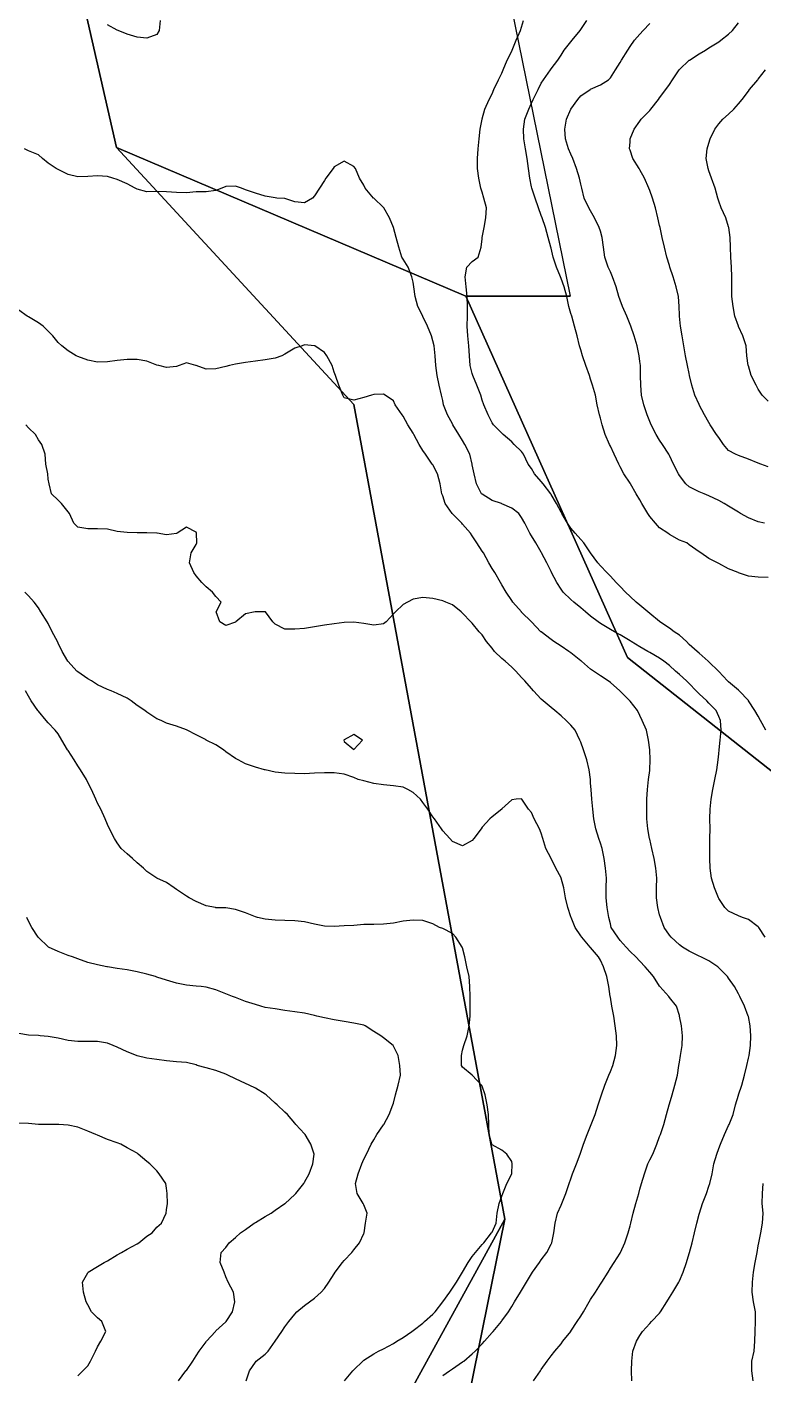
# Model space of a CAD drawing. Extents: x -280806 to 176394, y -263086 to 194114.
# Drawn here: x 23831 to 98675, y -71002 to 66133 of the extents above; entities that cross this region are included whole.
import ezdxf

# ---------------------------------------------------------------- set-up
doc = ezdxf.new("R2010")
doc.units = 0

msp = doc.modelspace()

# ---------------------------------------------------------------- linework, layer by layer
at = {"layer": 'CONTOURS'}
for points in [[(37383.1409, 66780.0036, 463296), (37285.1477, 65777.364, 463296), (37028.0489, 65368.231, 463296), (36025.4398, 65001.5261, 463296), (35022.8002, 65110.4006, 463296), (34020.1606, 65393.2246, 463296), (33110.5154, 65777.364, 463296), (33017.521, 65814.3972, 463296), (32014.9118, 66339.0494, 463296)], [(98946.0658, -5409.499, 463296), (98419.9505, -4406.8594, 463296), (98188.5768, -3986.845, 463296), (97851.8338, -3404.2198, 463296), (97188.0708, -2401.5802, 463296), (97185.9372, -2398.8065, 463296), (96254.1026, -1398.971, 463296), (96183.3281, -1326.8858, 463296), (95180.6885, -493.4407, 463296), (95054.7146, -396.3314, 463296), (94178.0489, 570.037, 463296), (94142.1434, 606.3082, 463296), (93175.4398, 1540.1239, 463296), (93102.2878, 1608.9478, 463296), (92172.8002, 2430.6581, 463296), (91984.3728, 2611.5569, 463296), (91170.1606, 3306.6228, 463296), (90881.1797, 3614.1965, 463296), (90167.521, 4264.3654, 463296), (89651.7384, 4616.8361, 463296), (89164.9118, 4978.3289, 463296), (88196.6232, 5619.4757, 463296), (88162.2722, 5646.2676, 463296), (87159.6326, 6453.3475, 463296), (86965.1398, 6622.0848, 463296), (86156.993, 7313.615, 463296), (85784.0093, 7624.7244, 463296), (85154.3839, 8212.5617, 463296), (84686.8512, 8627.364, 463296), (84151.7443, 9208.2823, 463296), (83743.6781, 9630.0036, 463296), (83149.1047, 10257.7087, 463296), (82786.4232, 10632.6127, 463296), (82146.4651, 11320.7902, 463296), (81874.9493, 11635.2523, 463296), (81143.856, 12622.1642, 463296), (81132.0602, 12637.8919, 463296), (80443.0903, 13640.501, 463296), (80141.2164, 13984.7422, 463296), (79580.171, 14643.1406, 463296), (79138.5768, 15155.0218, 463296), (78806.4667, 15645.7802, 463296), (78205.4011, 16648.4198, 463296), (78135.9372, 16764.9144, 463296), (77663.5277, 17651.029, 463296), (77133.3281, 18563.082, 463296), (77084.2553, 18653.6686, 463296), (76303.4796, 19656.3082, 463296), (76130.6885, 19886.4017, 463296), (75440.6822, 20658.9478, 463296), (75128.0489, 21216.366, 463296), (74805.1133, 21661.5569, 463296), (74326.1506, 22664.1965, 463296), (74125.4398, 22955.25, 463296), (73378.7102, 23666.8361, 463296), (73122.8002, 23929.025, 463296), (72257.5034, 24669.4757, 463296), (72120.1606, 24801.1493, 463296), (71283.0274, 25672.0848, 463296), (71117.521, 25849.0822, 463296), (70715.9774, 26674.7244, 463296), (70298.7367, 27677.364, 463296), (70114.9118, 28184.5207, 463296), (69964.8893, 28680.0036, 463296), (69586.4191, 29682.6127, 463296), (69174.0857, 30685.2523, 463296), (69112.2722, 30875.9047, 463296), (68912.1406, 31687.8919, 463296), (68816.982, 32690.501, 463296), (68749.987, 33693.1406, 463296), (68642.1487, 34695.7802, 463296), (68594.417, 35698.4198, 463296), (68613.1013, 36701.029, 463296), (68634.5592, 37703.6686, 463296), (68594.6304, 38706.3082, 463296), (68475.2098, 39708.9478, 463296), (68374.1381, 40711.5569, 463296), (68555.1283, 41714.1965, 463296), (69112.2722, 42279.9967, 463296), (69717.2088, 42716.8361, 463296), (70002.0749, 43719.4757, 463296), (70114.9118, 44567.6122, 463296), (70129.3898, 44722.0848, 463296), (70315.775, 45724.7244, 463296), (70504.3548, 46727.364, 463296), (70562.9678, 47730.0036, 463296), (70285.6303, 48732.6127, 463296), (70114.9118, 49330.5084, 463296), (69990.401, 49735.2523, 463296), (69760.9781, 50737.8919, 463296), (69644.9712, 51740.501, 463296), (69634.1508, 52743.1406, 463296), (69696.4824, 53745.7802, 463296), (69799.5048, 54748.4198, 463296), (69926.2102, 55751.029, 463296), (70102.6894, 56753.6686, 463296), (70114.9118, 56791.3723, 463296), (70399.2902, 57756.3082, 463296), (70833.5693, 58758.9478, 463296), (71117.521, 59318.3167, 463296), (71314.2998, 59761.5569, 463296), (71780.8877, 60764.1965, 463296), (72120.1606, 61444.7844, 463296), (72260.6429, 61766.8361, 463296), (72671.3304, 62769.4757, 463296), (73122.8002, 63682.9003, 463296), (73160.9002, 63772.0848, 463296), (73585.2427, 64774.7244, 463296), (74023.4537, 65777.364, 463296), (74125.4398, 66100.513, 463296), (74317.9819, 66780.0036, 463296)], [(99191.2164, 10125.1817, 460248), (98188.5768, 10156.7894, 460248), (97185.9372, 10272.0648, 460248), (96183.3281, 10609.4479, 460248), (96134.7734, 10632.6127, 460248), (95180.6885, 11020.5622, 460248), (94178.0489, 11562.9233, 460248), (94058.933, 11635.2523, 460248), (93175.4398, 12061.4846, 460248), (92351.7178, 12637.8919, 460248), (92172.8002, 12750.1498, 460248), (91170.1606, 13453.3234, 460248), (90923.8212, 13640.501, 460248), (90167.521, 13927.0435, 460248), (89164.9118, 14496.8062, 460248), (88980.7517, 14643.1406, 460248), (88162.2722, 15197.1146, 460248), (87742.5017, 15645.7802, 460248), (87159.6326, 16338.6516, 460248), (86946.5774, 16648.4198, 460248), (86360.447, 17651.029, 460248), (86156.993, 18036.9972, 460248), (85780.5955, 18653.6686, 460248), (85191.9048, 19656.3082, 460248), (85154.3839, 19724.2786, 460248), (84528.5686, 20658.9478, 460248), (84151.7443, 21376.5994, 460248), (84000.2892, 21661.5569, 460248), (83530.1352, 22664.1965, 460248), (83149.1047, 23505.5359, 460248), (83075.7394, 23666.8361, 460248), (82635.1205, 24669.4757, 460248), (82313.9527, 25672.0848, 460248), (82146.4651, 26342.7058, 460248), (82055.97, 26674.7244, 460248), (81820.2072, 27677.364, 460248), (81624.8609, 28680.0036, 460248), (81332.5272, 29682.6127, 460248), (81143.856, 30312.4514, 460248), (81020.8082, 30685.2523, 460248), (80673.5801, 31687.8919, 460248), (80315.6534, 32690.501, 460248), (80141.2164, 33295.5595, 460248), (80010.9144, 33693.1406, 460248), (79778.5349, 34695.7802, 460248), (79508.8174, 35698.4198, 460248), (79219.6231, 36701.029, 460248), (79138.5768, 36974.8918, 460248), (78933.3854, 37703.6686, 460248), (78727.615, 38706.3082, 460248), (78452.0758, 39708.9478, 460248), (78135.9372, 40547.6659, 460248), (78073.057, 40711.5569, 460248), (77668.4654, 41714.1965, 460248), (77349.6142, 42716.8361, 460248), (77133.3281, 43616.6362, 460248), (77109.3708, 43719.4757, 460248), (76838.5255, 44722.0848, 460248), (76542.7476, 45724.7244, 460248), (76207.8943, 46727.364, 460248), (76130.6885, 46956.1164, 460248), (75847.8036, 47730.0036, 460248), (75495.2719, 48732.6127, 460248), (75161.3026, 49735.2523, 460248), (75128.0489, 49858.6963, 460248), (74962.1767, 50737.8919, 460248), (74819.9266, 51740.501, 460248), (74678.6822, 52743.1406, 460248), (74525.886, 53745.7802, 460248), (74367.0852, 54748.4198, 460248), (74305.5156, 55751.029, 460248), (74453.3436, 56753.6686, 460248), (74849.7055, 57756.3082, 460248), (75128.0489, 58391.7857, 460248), (75296.3899, 58758.9478, 460248), (75795.3475, 59761.5569, 460248), (76130.6885, 60402.8561, 460248), (76354.0764, 60764.1965, 460248), (77050.0567, 61766.8361, 460248), (77133.3281, 61888.7256, 460248), (77804.0405, 62769.4757, 460248), (78135.9372, 63276.4495, 460248), (78464.4811, 63772.0848, 460248), (79138.5768, 64610.2848, 460248), (79268.2387, 64774.7244, 460248), (80079.8906, 65777.364, 460248), (80141.2164, 65859.5686, 460248), (80763.8009, 66780.0036, 460248)], [(98812.411, 15645.7802, 457200), (98188.5768, 15789.7373, 457200), (97185.9372, 16200.4858, 457200), (96373.4623, 16648.4198, 457200), (96183.3281, 16765.8593, 457200), (95180.6885, 17383.0183, 457200), (94720.7453, 17651.029, 457200), (94178.0489, 17953.8478, 457200), (93175.4398, 18439.6075, 457200), (92688.095, 18653.6686, 457200), (92172.8002, 18859.1647, 457200), (91170.1606, 19366.5958, 457200), (90827.1386, 19656.3082, 457200), (90167.521, 20519.7151, 457200), (90074.496, 20658.9478, 457200), (89585.1701, 21661.5569, 457200), (89164.9118, 22530.8465, 457200), (89096.6062, 22664.1965, 457200), (88457.7758, 23666.8361, 457200), (88162.2722, 24115.4102, 457200), (87820.5, 24669.4757, 457200), (87300.755, 25672.0848, 457200), (87159.6326, 25992.8258, 457200), (86896.5598, 26674.7244, 457200), (86570.6066, 27677.364, 457200), (86316.5863, 28680.0036, 457200), (86238.6185, 29682.6127, 457200), (86232.1262, 30685.2523, 457200), (86200.3966, 31687.8919, 457200), (86156.993, 32087.5152, 457200), (86083.2314, 32690.501, 457200), (85860.9103, 33693.1406, 457200), (85559.8594, 34695.7802, 457200), (85219.7635, 35698.4198, 457200), (85154.3839, 35863.4081, 457200), (84829.5586, 36701.029, 457200), (84382.295, 37703.6686, 457200), (84151.7443, 38345.7298, 457200), (84029.3062, 38706.3082, 457200), (83744.4096, 39708.9478, 457200), (83361.0626, 40711.5569, 457200), (83149.1047, 41221.2434, 457200), (82940.1338, 41714.1965, 457200), (82594.765, 42716.8361, 457200), (82469.5531, 43719.4757, 457200), (82310.8438, 44722.0848, 457200), (82146.4651, 45345.2789, 457200), (82013.7857, 45724.7244, 457200), (81529.428, 46727.364, 457200), (81143.856, 47416.0596, 457200), (80963.3839, 47730.0036, 457200), (80499.7222, 48732.6127, 457200), (80247.8659, 49735.2523, 457200), (80141.2164, 50138.6551, 457200), (80005.428, 50737.8919, 457200), (79713.3991, 51740.501, 457200), (79336.7273, 52743.1406, 457200), (79138.5768, 53194.1837, 457200), (78891.4145, 53745.7802, 457200), (78604.5367, 54748.4198, 457200), (78520.5643, 55751.029, 457200), (78697.013, 56753.6686, 457200), (79131.2921, 57756.3082, 457200), (79138.5768, 57767.7686, 457200), (79828.1868, 58758.9478, 457200), (80141.2164, 59113.0644, 457200), (81093.4116, 59761.5569, 457200), (81143.856, 59795.4202, 457200), (82146.4651, 60261.5203, 457200), (82946.1384, 60764.1965, 457200), (83149.1047, 60973.5941, 457200), (83657.755, 61766.8361, 457200), (84151.7443, 62519.2654, 457200), (84290.2454, 62769.4757, 457200), (84914.3539, 63772.0848, 457200), (85154.3839, 64150.9817, 457200), (85604.4821, 64774.7244, 457200), (86156.993, 65409.257, 457200), (86496.1745, 65777.364, 457200), (87159.6326, 66486.4812, 457200)], [(99191.2164, 21374.6182, 454152), (98464.116, 21661.5569, 454152), (98188.5768, 21769.3037, 454152), (97185.9372, 22155.3634, 454152), (96183.3281, 22534.4736, 454152), (95878.9548, 22664.1965, 454152), (95180.6885, 23063.2406, 454152), (94669.0207, 23666.8361, 454152), (94178.0489, 24370.0402, 454152), (93950.1194, 24669.4757, 454152), (93304.9798, 25672.0848, 454152), (93175.4398, 25895.2898, 454152), (92730.5842, 26674.7244, 454152), (92191.0882, 27677.364, 454152), (92172.8002, 27711.2273, 454152), (91729.0114, 28680.0036, 454152), (91446.1265, 29682.6127, 454152), (91210.7294, 30685.2523, 454152), (91170.1606, 30871.1194, 454152), (90995.7235, 31687.8919, 454152), (90797.3292, 32690.501, 454152), (90613.0166, 33693.1406, 454152), (90442.5115, 34695.7802, 454152), (90272.1588, 35698.4198, 454152), (90170.7518, 36701.029, 454152), (90167.521, 36807.0689, 454152), (90136.6142, 37703.6686, 454152), (90063.9499, 38706.3082, 454152), (89828.0957, 39708.9478, 454152), (89543.6868, 40711.5569, 454152), (89212.2473, 41714.1965, 454152), (89164.9118, 41877.173, 454152), (88909.5504, 42716.8361, 454152), (88664.3693, 43719.4757, 454152), (88425.9547, 44722.0848, 454152), (88208.1142, 45724.7244, 454152), (88162.2722, 45928.5746, 454152), (87991.5233, 46727.364, 454152), (87746.7384, 47730.0036, 454152), (87440.0486, 48732.6127, 454152), (87159.6326, 49498.7275, 454152), (87073.0085, 49735.2523, 454152), (86631.3533, 50737.8919, 454152), (86156.993, 51595.6296, 454152), (86063.9986, 51740.501, 454152), (85421.1449, 52743.1406, 454152), (85154.3839, 53602.5547, 454152), (85110.127, 53745.7802, 454152), (85154.3839, 54433.9882, 454152), (85175.4456, 54748.4198, 454152), (85567.5098, 55751.029, 454152), (86156.993, 56563.321, 454152), (86300.6148, 56753.6686, 454152), (87159.6326, 57640.5756, 454152), (87257.1991, 57756.3082, 454152), (88049.161, 58758.9478, 454152), (88162.2722, 58906.7453, 454152), (88802.1084, 59761.5569, 454152), (89164.9118, 60289.379, 454152), (89474.3448, 60764.1965, 454152), (90149.3854, 61766.8361, 454152), (90167.521, 61790.0314, 454152), (91170.1606, 62758.5029, 454152), (91185.6749, 62769.4757, 454152), (92172.8002, 63388.1892, 454152), (92837.6299, 63772.0848, 454152), (93175.4398, 63997.7282, 454152), (94178.0489, 64626.9878, 454152), (94392.7195, 64774.7244, 454152), (95180.6885, 65385.9094, 454152), (95569.217, 65777.364, 454152), (96183.3281, 66553.1714, 454152)], [(99191.2164, 28056.3828, 451104), (98602.0075, 28680.0036, 451104), (98188.5768, 29291.5848, 451104), (97966.8348, 29682.6127, 451104), (97476.1678, 30685.2523, 451104), (97185.9372, 31663.2946, 451104), (97179.5974, 31687.8919, 451104), (97040.9438, 32690.501, 451104), (96949.5038, 33693.1406, 451104), (96627.2388, 34695.7802, 451104), (96183.3281, 35669.0676, 451104), (96169.1549, 35698.4198, 451104), (95812.2341, 36701.029, 451104), (95629.0493, 37703.6686, 451104), (95514.0178, 38706.3082, 451104), (95496.2784, 39708.9478, 451104), (95491.9198, 40711.5569, 451104), (95465.5241, 41714.1965, 451104), (95410.2029, 42716.8361, 451104), (95356.5886, 43719.4757, 451104), (95331.0768, 44722.0848, 451104), (95201.1101, 45724.7244, 451104), (95180.6885, 45792.5424, 451104), (94882.8684, 46727.364, 451104), (94425.7294, 47730.0036, 451104), (94178.0489, 48400.3198, 451104), (94074.3864, 48732.6127, 451104), (93795.7078, 49735.2523, 451104), (93430.9231, 50737.8919, 451104), (93175.4398, 51503.3971, 451104), (93090.5225, 51740.501, 451104), (92910.3247, 52743.1406, 451104), (92997.7414, 53745.7802, 451104), (93175.4398, 54297.773, 451104), (93315.5563, 54748.4198, 451104), (93786.3199, 55751.029, 451104), (94178.0489, 56282.8745, 451104), (94581.7565, 56753.6686, 451104), (95180.6885, 57255.8875, 451104), (95692.722, 57756.3082, 451104), (96183.3281, 58320.7673, 451104), (96538.8773, 58758.9478, 451104), (97185.9372, 59607.6329, 451104), (97303.4681, 59761.5569, 451104), (98143.2835, 60764.1965, 451104), (98188.5768, 60814.0618, 451104), (98923.9068, 61766.8361, 451104)], [(98890.5617, -26464.7477, 466344), (98247.2813, -25462.1081, 466344), (98188.5768, -25398.5878, 466344), (97185.9372, -24656.796, 466344), (96600.2945, -24459.499, 466344), (96183.3281, -24286.3116, 466344), (95180.6885, -23803.8742, 466344), (94787.6184, -23456.8594, 466344), (94178.0489, -22524.8114, 466344), (94146.7154, -22454.2198, 466344), (93752.2433, -21451.5802, 466344), (93436.2571, -20448.971, 466344), (93308.1192, -19446.3314, 466344), (93264.2585, -18443.6918, 466344), (93253.6514, -17441.0522, 466344), (93265.752, -16438.4431, 466344), (93290.3798, -15435.8035, 466344), (93269.0743, -14433.1639, 466344), (93305.376, -13430.5243, 466344), (93406.1429, -12427.9152, 466344), (93562.17, -11425.2756, 466344), (93762.0578, -10422.636, 466344), (93982.6721, -9419.9964, 466344), (94112.0902, -8417.3873, 466344), (94178.0489, -7803.0019, 466344), (94222.5802, -7414.7477, 466344), (94332.6434, -6412.1081, 466344), (94415.4881, -5409.499, 466344), (94364.7998, -4406.8594, 466344), (94178.0489, -4014.0941, 466344), (93903.6984, -3404.2198, 466344), (93175.4398, -2659.9896, 466344), (92945.2548, -2401.5802, 466344), (92172.8002, -1718.6453, 466344), (91882.6915, -1398.971, 466344), (91170.1606, -663.8544, 466344), (90887.8548, -396.3314, 466344), (90167.521, 267.9192, 466344), (89767.5929, 606.3082, 466344), (89164.9118, 1162.3243, 466344), (88589.2056, 1608.9478, 466344), (88162.2722, 1923.4404, 466344), (87159.6326, 2490.1246, 466344), (86957.6722, 2611.5569, 466344), (86156.993, 3079.9126, 466344), (85281.4855, 3614.1965, 466344), (85154.3839, 3689.6954, 466344), (84151.7443, 4284.7565, 466344), (83556.8966, 4616.8361, 466344), (83149.1047, 4854.9154, 466344), (82146.4651, 5464.8811, 466344), (81927.1006, 5619.4757, 466344), (81143.856, 6196.0658, 466344), (80636.7907, 6622.0848, 466344), (80141.2164, 7042.1602, 466344), (79430.3923, 7624.7244, 466344), (79138.5768, 7882.4633, 466344), (78350.3335, 8627.364, 466344), (78135.9372, 8933.3222, 466344), (77705.712, 9630.0036, 466344), (77181.0598, 10632.6127, 466344), (77133.3281, 10728.5028, 466344), (76676.7072, 11635.2523, 466344), (76165.5271, 12637.8919, 466344), (76130.6885, 12698.5471, 466344), (75573.636, 13640.501, 466344), (75128.0489, 14370.8933, 466344), (74953.2766, 14643.1406, 466344), (74454.7457, 15645.7802, 466344), (74125.4398, 16228.8017, 466344), (73830.3934, 16648.4198, 466344), (73122.8002, 17196.5112, 466344), (72120.1606, 17634.1126, 466344), (72078.5554, 17651.029, 466344), (71117.521, 17975.9458, 466344), (70114.9118, 18591.2455, 466344), (70041.1198, 18653.6686, 466344), (69536.5538, 19656.3082, 466344), (69288.4771, 20658.9478, 466344), (69112.2722, 21580.5715, 466344), (69099.2268, 21661.5569, 466344), (68847.0353, 22664.1965, 466344), (68339.7262, 23666.8361, 466344), (68109.6326, 24067.8614, 466344), (67733.5399, 24669.4757, 466344), (67145.3064, 25672.0848, 466344), (67106.993, 25748.3762, 466344), (66585.8155, 26674.7244, 466344), (66201.2798, 27677.364, 466344), (66104.3839, 28143.0374, 466344), (65979.294, 28680.0036, 466344), (65749.7186, 29682.6127, 466344), (65552.0863, 30685.2523, 466344), (65415.8407, 31687.8919, 466344), (65351.8937, 32690.501, 466344), (65240.2454, 33693.1406, 466344), (65101.7443, 34210.6606, 466344), (64952.1485, 34695.7802, 466344), (64555.3598, 35698.4198, 466344), (64099.1047, 36681.1865, 466344), (64087.0346, 36701.029, 466344), (63581.0666, 37703.6686, 466344), (63313.6961, 38706.3082, 466344), (63176.5361, 39708.9478, 466344), (63096.4651, 40158.924, 466344), (62979.1781, 40711.5569, 466344), (62579.8901, 41714.1965, 466344), (62093.856, 42502.135, 466344), (61946.5462, 42716.8361, 466344), (61640.9537, 43719.4757, 466344), (61371.9982, 44722.0848, 466344), (61098.8059, 45724.7244, 466344), (61091.2164, 45748.3159, 466344), (60703.1755, 46727.364, 466344), (60125.7624, 47730.0036, 466344), (60088.5768, 47780.0822, 466344), (59085.9372, 48706.8266, 466344), (59052.2568, 48732.6127, 466344), (58215.276, 49735.2523, 466344), (58083.3281, 50042.1859, 466344), (57633.5957, 50737.8919, 466344), (57238.1482, 51740.501, 466344), (57080.6885, 51946.0582, 466344), (56078.0489, 52478.2999, 466344), (55075.4398, 51897.1987, 466344), (54956.3239, 51740.501, 466344), (54232.241, 50737.8919, 466344), (54072.8002, 50520.6914, 466344), (53586.4613, 49735.2523, 466344), (53070.1606, 48943.5343, 466344), (52873.4731, 48732.6127, 466344), (52067.521, 48249.3523, 466344), (51064.9118, 48331.0082, 466344), (50062.2722, 48691.4038, 466344), (49236.2033, 48732.6127, 466344), (49059.6326, 48746.6945, 466344), (48056.993, 48909.6101, 466344), (47054.3839, 49211.3926, 466344), (46051.7443, 49578.5851, 466344), (45647.4576, 49735.2523, 466344), (45049.1047, 49921.9118, 466344), (44046.4651, 49908.2263, 466344), (43653.2731, 49735.2523, 466344), (43043.856, 49498.9409, 466344), (42041.2164, 49344.834, 466344), (41038.5768, 49353.7646, 466344), (40035.9372, 49244.189, 466344), (39033.3281, 49297.2547, 466344), (38030.6885, 49375.8626, 466344), (37028.0489, 49382.4768, 466344), (36025.4398, 49370.7725, 466344), (35022.8002, 49631.1022, 466344), (34833.8546, 49735.2523, 466344), (34020.1606, 50172.6708, 466344), (33017.521, 50616.0634, 466344), (32576.2925, 50737.8919, 466344), (32014.9118, 50911.2926, 466344), (31012.2722, 50972.6489, 466344), (30009.6326, 50932.5372, 466344), (29006.993, 50879.8982, 466344), (28004.3839, 51139.2526, 466344), (27001.7443, 51622.6654, 466344), (26789.7559, 51740.501, 466344), (25999.1047, 52288.3486, 466344), (25424.9225, 52743.1406, 466344), (24996.4651, 53122.129, 466344), (23993.856, 53539.5221, 466344), (23569.5134, 53745.7802, 466344)], [(85325.4072, -71583.1639, 469392), (85301.9071, -70580.5243, 469392), (85342.0188, -69577.9152, 469392), (85432.3615, -68575.2756, 469392), (85797.5424, -67572.636, 469392), (86156.993, -66964.1028, 469392), (86416.957, -66569.9964, 469392), (87159.6326, -65760.7524, 469392), (87346.536, -65567.3873, 469392), (88162.2722, -64694.8668, 469392), (88262.0028, -64564.7477, 469392), (88897.2365, -63562.1081, 469392), (89164.9118, -63119.9042, 469392), (89492.2061, -62559.499, 469392), (90098.7886, -61556.8594, 469392), (90167.521, -61430.7941, 469392), (90557.2078, -60554.2198, 469392), (90904.6188, -59551.5802, 469392), (91170.1606, -58654.8281, 469392), (91198.4765, -58548.971, 469392), (91457.2822, -57546.3314, 469392), (91695.971, -56543.6918, 469392), (91929.7222, -55541.0522, 469392), (92172.8002, -54635.5829, 469392), (92201.299, -54538.4431, 469392), (92524.8442, -53535.8035, 469392), (92916.695, -52533.1639, 469392), (93175.4398, -51776.315, 469392), (93256.1813, -51530.5243, 469392), (93492.7366, -50527.9152, 469392), (93671.5932, -49525.2756, 469392), (93976.8199, -48522.636, 469392), (94178.0489, -47952.7819, 469392), (94341.0254, -47519.9964, 469392), (94774.0243, -46517.3873, 469392), (95180.6885, -45626.3045, 469392), (95230.1575, -45514.7477, 469392), (95634.2309, -44512.1081, 469392), (95863.0138, -43509.499, 469392), (96183.3281, -42533.8646, 469392), (96191.3748, -42506.8594, 469392), (96504.953, -41504.2198, 469392), (96781.4371, -40501.5802, 469392), (97015.7369, -39498.971, 469392), (97185.9372, -38779.5516, 469392), (97252.8408, -38496.3314, 469392), (97399.3886, -37493.6918, 469392), (97442.9446, -36491.0522, 469392), (97372.17, -35488.4431, 469392), (97185.9372, -34527.9878, 469392), (97177.1894, -34485.8035, 469392), (96793.05, -33483.1639, 469392), (96323.8409, -32480.5243, 469392), (96183.3281, -32217.2686, 469392), (95766.3007, -31477.9152, 469392), (95180.6885, -30620.4214, 469392), (95069.0707, -30475.2756, 469392), (94178.0489, -29563.1616, 469392), (94075.2703, -29472.636, 469392), (93175.4398, -28879.1599, 469392), (92365.0985, -28469.9964, 469392), (92172.8002, -28388.0357, 469392), (91170.1606, -27875.9717, 469392), (90492.7426, -27467.3873, 469392), (90167.521, -27239.1835, 469392), (89332.4604, -26464.7477, 469392), (89164.9118, -26247.4862, 469392), (88634.7427, -25462.1081, 469392), (88237.0092, -24459.499, 469392), (88162.2722, -24178.9306, 469392), (87974.5154, -23456.8594, 469392), (87852.8698, -22454.2198, 469392), (87842.659, -21451.5802, 469392), (87871.7978, -20448.971, 469392), (87787.033, -19446.3314, 469392), (87602.8423, -18443.6918, 469392), (87378.3876, -17441.0522, 469392), (87159.6326, -16503.2741, 469392), (87144.2707, -16438.4431, 469392), (86952.0638, -15435.8035, 469392), (86864.6472, -14433.1639, 469392), (86849.8034, -13430.5243, 469392), (86873.9741, -12427.9152, 469392), (86931.7337, -11425.2756, 469392), (87037.103, -10422.636, 469392), (87159.6326, -9501.0122, 469392), (87171.215, -9419.9964, 469392), (87209.9551, -8417.3873, 469392), (87161.2176, -7414.7477, 469392), (87159.6326, -7401.7937, 469392), (87035.4876, -6412.1081, 469392), (86837.5505, -5409.499, 469392), (86399.7358, -4406.8594, 469392), (86156.993, -3915.918, 469392), (85904.4358, -3404.2198, 469392), (85154.3839, -2444.3436, 469392), (85120.1244, -2401.5802, 469392), (84151.7443, -1447.2209, 469392), (84104.3174, -1398.971, 469392), (83149.1047, -558.3022, 469392), (82937.1773, -396.3314, 469392), (82146.4651, 114.8486, 469392), (81422.5651, 606.3082, 469392), (81143.856, 798.4846, 469392), (80212.5091, 1608.9478, 469392), (80141.2164, 1666.5245, 469392), (79138.5768, 2458.7606, 469392), (78929.5754, 2611.5569, 469392), (78135.9372, 3159.2825, 469392), (77414.3842, 3614.1965, 469392), (77133.3281, 3806.0681, 469392), (76130.6885, 4585.7465, 469392), (76098.2882, 4616.8361, 469392), (75136.5833, 5619.4757, 469392), (75128.0489, 5628.6502, 469392), (74125.4398, 6609.8623, 469392), (74113.2782, 6622.0848, 469392), (73229.4497, 7624.7244, 469392), (73122.8002, 7775.1432, 469392), (72567.2717, 8627.364, 469392), (72120.1606, 9391.3452, 469392), (71997.0518, 9630.0036, 469392), (71387.8176, 10632.6127, 469392), (71117.521, 11059.8814, 469392), (70810.0692, 11635.2523, 469392), (70238.6606, 12637.8919, 469392), (70114.9118, 12823.6066, 469392), (69575.4463, 13640.501, 469392), (69112.2722, 14368.6073, 469392), (68925.6737, 14643.1406, 469392), (68109.6326, 15566.6237, 469392), (68036.4197, 15645.7802, 469392), (67106.993, 16602.0598, 469392), (67065.083, 16648.4198, 469392), (66353.5579, 17651.029, 469392), (66104.3839, 18439.0284, 469392), (66031.4148, 18653.6686, 469392), (65849.1139, 19656.3082, 469392), (65562.8153, 20658.9478, 469392), (65101.7443, 21575.969, 469392), (65048.9225, 21661.5569, 469392), (64356.5388, 22664.1965, 469392), (64099.1047, 23048.214, 469392), (63706.8271, 23666.8361, 469392), (63166.6606, 24669.4757, 469392), (63096.4651, 24802.7647, 469392), (62565.7474, 25672.0848, 469392), (62093.856, 26551.7071, 469392), (61983.6403, 26674.7244, 469392), (61260.167, 27677.364, 469392), (61091.2164, 28101.0665, 469392), (60246.7985, 28680.0036, 469392), (60088.5768, 28782.5993, 469392), (59085.9372, 28748.6141, 469392), (58848.559, 28680.0036, 469392), (58083.3281, 28424.4288, 469392), (57080.6885, 28168.3968, 469392), (56078.0489, 28414.3399, 469392), (55938.3895, 28680.0036, 469392), (55551.385, 29682.6127, 469392), (55209.5213, 30685.2523, 469392), (55075.4398, 31028.2742, 469392), (54848.3333, 31687.8919, 469392), (54325.5403, 32690.501, 469392), (54072.8002, 33016.5151, 469392), (53092.9291, 33693.1406, 469392), (53070.1606, 33708.7159, 469392), (52067.521, 33809.94, 469392), (51817.2497, 33693.1406, 469392), (51064.9118, 33452.2572, 469392), (50062.2722, 32848.2655, 469392), (49737.264, 32690.501, 469392), (49059.6326, 32452.3303, 469392), (48056.993, 32254.6675, 469392), (47054.3839, 32143.2631, 469392), (46051.7443, 32013.6622, 469392), (45049.1047, 31826.3626, 469392), (44415.8522, 31687.8919, 469392), (44046.4651, 31591.5751, 469392), (43043.856, 31372.1496, 469392), (42041.2164, 31316.6455, 469392), (41038.5768, 31678.2907, 469392), (40990.7232, 31687.8919, 469392), (40035.9372, 31964.1931, 469392), (39295.9742, 31687.8919, 469392), (39033.3281, 31592.4895, 469392), (38030.6885, 31482.8225, 469392), (37236.5626, 31687.8919, 469392), (37028.0489, 31726.8149, 469392), (36025.4398, 32137.4719, 469392), (35022.8002, 32289.811, 469392), (34020.1606, 32298.193, 469392), (33017.521, 32208.978, 469392), (32014.9118, 32080.6877, 469392), (31012.2722, 32028.8717, 469392), (30009.6326, 32226.9612, 469392), (29006.993, 32600.7679, 469392), (28828.807, 32690.501, 469392), (28004.3839, 33192.4762, 469392), (27386.981, 33693.1406, 469392), (27001.7443, 34043.874, 469392), (26471.4228, 34695.7802, 469392), (25999.1047, 35188.4894, 469392), (25484.7547, 35698.4198, 469392), (24996.4651, 36036.5345, 469392), (23993.856, 36628.9742, 469392), (23861.268, 36701.029, 469392), (22991.2164, 37311.269, 469392)], [(75349.669, -71583.1639, 472440), (76036.0176, -70580.5243, 472440), (76130.6885, -70452.7522, 472440), (76730.9311, -69577.9152, 472440), (77133.3281, -69061.584, 472440), (77516.0654, -68575.2756, 472440), (78135.9372, -67811.2639, 472440), (78334.5754, -67572.636, 472440), (79118.7953, -66569.9964, 472440), (79138.5768, -66542.0767, 472440), (79776.1879, -65567.3873, 472440), (80141.2164, -65009.7557, 472440), (80421.1142, -64564.7477, 472440), (80995.8146, -63562.1081, 472440), (81143.856, -63322.5048, 472440), (81639.0646, -62559.499, 472440), (82146.4651, -61754.2174, 472440), (82286.8865, -61556.8594, 472440), (82925.0158, -60554.2198, 472440), (83149.1047, -60145.6049, 472440), (83533.3051, -59551.5802, 472440), (84151.7443, -58600.3603, 472440), (84177.8962, -58548.971, 472440), (84608.7005, -57546.3314, 472440), (84952.0577, -56543.6918, 472440), (85154.3839, -55839.6038, 472440), (85235.9484, -55541.0522, 472440), (85458.6048, -54538.4431, 472440), (85735.1803, -53535.8035, 472440), (86033.0614, -52533.1639, 472440), (86156.993, -52096.8122, 472440), (86318.5066, -51530.5243, 472440), (86619.0698, -50527.9152, 472440), (86962.1527, -49525.2756, 472440), (87159.6326, -49125.4999, 472440), (87472.327, -48522.636, 472440), (87885.4224, -47519.9964, 472440), (88162.2722, -46733.6734, 472440), (88245.3607, -46517.3873, 472440), (88572.8988, -45514.7477, 472440), (88850.1144, -44512.1081, 472440), (89136.7178, -43509.499, 472440), (89164.9118, -43414.3404, 472440), (89430.3317, -42506.8594, 472440), (89716.6608, -41504.2198, 472440), (89964.067, -40501.5802, 472440), (90108.786, -39498.971, 472440), (90167.521, -39181.5523, 472440), (90296.2685, -38496.3314, 472440), (90452.9662, -37493.6918, 472440), (90491.4624, -36491.0522, 472440), (90376.5528, -35488.4431, 472440), (90185.748, -34485.8035, 472440), (90167.521, -34428.5011, 472440), (89879.424, -33483.1639, 472440), (89164.9118, -32584.0954, 472440), (89089.5348, -32480.5243, 472440), (88196.5927, -31477.9152, 472440), (88162.2722, -31439.2361, 472440), (87532.1287, -30475.2756, 472440), (87159.6326, -30017.0088, 472440), (86702.9203, -29472.636, 472440), (86156.993, -28904.9155, 472440), (85739.9352, -28469.9964, 472440), (85154.3839, -27901.3006, 472440), (84763.0817, -27467.3873, 472440), (84151.7443, -26788.9939, 472440), (83894.8894, -26464.7477, 472440), (83236.6128, -25462.1081, 472440), (83149.1047, -25116.6173, 472440), (82991.6755, -24459.499, 472440), (82812.9103, -23456.8594, 472440), (82734.6682, -22454.2198, 472440), (82731.1934, -21451.5802, 472440), (82746.7382, -20448.971, 472440), (82655.1458, -19446.3314, 472440), (82523.9904, -18443.6918, 472440), (82309.6855, -17441.0522, 472440), (82146.4651, -16884.5179, 472440), (81993.486, -16438.4431, 472440), (81670.1846, -15435.8035, 472440), (81481.361, -14433.1639, 472440), (81363.251, -13430.5243, 472440), (81274.4323, -12427.9152, 472440), (81190.6123, -11425.2756, 472440), (81143.856, -10777.6061, 472440), (81119.2586, -10422.636, 472440), (80983.8055, -9419.9964, 472440), (80749.3534, -8417.3873, 472440), (80426.753, -7414.7477, 472440), (80141.2164, -6605.839, 472440), (80063.8582, -6412.1081, 472440), (79588.1568, -5409.499, 472440), (79138.5768, -4880.3357, 472440), (78644.0693, -4406.8594, 472440), (78135.9372, -3945.1178, 472440), (77489.4564, -3404.2198, 472440), (77133.3281, -3106.8874, 472440), (76309.2708, -2401.5802, 472440), (76130.6885, -2248.2048, 472440), (75338.5742, -1398.971, 472440), (75128.0489, -1175.7355, 472440), (74442.3098, -396.3314, 472440), (74125.4398, -47.7012, 472440), (73554.336, 606.3082, 472440), (73122.8002, 1004.1941, 472440), (72458.6714, 1608.9478, 472440), (72120.1606, 1876.9279, 472440), (71370.383, 2611.5569, 472440), (71117.521, 2933.639, 472440), (70573.9406, 3614.1965, 472440), (70114.9118, 4281.2513, 472440), (69813.8914, 4616.8361, 472440), (69112.2722, 5487.7106, 472440), (68970.205, 5619.4757, 472440), (68109.6326, 6516.3192, 472440), (67974.5758, 6622.0848, 472440), (67106.993, 7364.5776, 472440), (66406.3493, 7624.7244, 472440), (66104.3839, 7758.3792, 472440), (65101.7443, 7990.6673, 472440), (64099.1047, 8094.025, 472440), (63096.4651, 7921.8434, 472440), (62508.7193, 7624.7244, 472440), (62093.856, 7380.793, 472440), (61297.4746, 6622.0848, 472440), (61091.2164, 6429.5122, 472440), (60356.435, 5619.4757, 472440), (60088.5768, 5425.8667, 472440), (59085.9372, 5295.8695, 472440), (58083.3281, 5434.2182, 472440), (57080.6885, 5572.1707, 472440), (56078.0489, 5553.8827, 472440), (55075.4398, 5431.2007, 472440), (54072.8002, 5274.1678, 472440), (53070.1606, 5108.387, 472440), (52067.521, 4936.9066, 472440), (51064.9118, 4862.9621, 472440), (50062.2722, 4855.7993, 472440), (49059.6326, 5392.7959, 472440), (48839.4146, 5619.4757, 472440), (48074.7934, 6622.0848, 472440), (48056.993, 6634.8864, 472440), (47054.3839, 6624.6756, 472440), (47038.3819, 6622.0848, 472440), (46051.7443, 6442.9234, 472440), (45067.9109, 5619.4757, 472440), (45049.1047, 5592.3485, 472440), (44046.4651, 5259.4764, 472440), (43425.6485, 5619.4757, 472440), (43081.6512, 6622.0848, 472440), (43591.8254, 7624.7244, 472440), (43043.856, 8211.5558, 472440), (42705.589, 8627.364, 472440), (42041.2164, 9175.2115, 472440), (41610.8388, 9630.0036, 472440), (41038.5768, 10313.5176, 472440), (40804.8257, 10632.6127, 472440), (40343.6328, 11635.2523, 472440), (40522.9162, 12637.8919, 472440), (41038.5768, 13478.2255, 472440), (41105.6023, 13640.501, 472440), (41063.6009, 14643.1406, 472440), (41038.5768, 14737.5067, 472440), (40035.9372, 15242.4384, 472440), (39103.1882, 14643.1406, 472440), (39033.3281, 14616.745, 472440), (38030.6885, 14453.677, 472440), (37081.8156, 14643.1406, 472440), (37028.0489, 14651.4007, 472440), (36025.4398, 14663.5622, 472440), (35022.8002, 14678.0098, 472440), (34020.1606, 14690.7504, 472440), (33017.521, 14799.3202, 472440), (32014.9118, 15055.596, 472440), (31012.2722, 15064.2218, 472440), (30009.6326, 15073.7926, 472440), (29006.993, 15238.2626, 472440), (28610.2958, 15645.7802, 472440), (28147.3656, 16648.4198, 472440), (28004.3839, 16810.6344, 472440), (27326.8745, 17651.029, 472440), (27001.7443, 17993.8375, 472440), (26338.0728, 18653.6686, 472440), (26071.3423, 19656.3082, 472440), (25999.1047, 20134.0212, 472440), (25961.1876, 20658.9478, 472440), (25759.349, 21661.5569, 472440), (25682.7833, 22664.1965, 472440), (25345.9793, 23666.8361, 472440), (24996.4651, 24134.3383, 472440), (24702.2417, 24669.4757, 472440), (23993.856, 25360.5792, 472440), (23728.4057, 25672.0848, 472440)], [(66104.3839, -71042.4487, 475488), (66810.3312, -70580.5243, 475488), (67106.993, -70377.1313, 475488), (68109.6326, -69668.2884, 475488), (68243.2874, -69577.9152, 475488), (69112.2722, -68833.2888, 475488), (69388.5734, -68575.2756, 475488), (70114.9118, -67823.7912, 475488), (70338.2998, -67572.636, 475488), (71117.521, -66687.8321, 475488), (71221.854, -66569.9964, 475488), (72073.4957, -65567.3873, 475488), (72120.1606, -65504.0498, 475488), (72797.3042, -64564.7477, 475488), (73122.8002, -64041.2842, 475488), (73420.8031, -63562.1081, 475488), (74031.2566, -62559.499, 475488), (74125.4398, -62404.4472, 475488), (74613.0588, -61556.8594, 475488), (75128.0489, -60712.1976, 475488), (75230.0654, -60554.2198, 475488), (75950.7346, -59551.5802, 475488), (76130.6885, -59266.3483, 475488), (76682.0717, -58548.971, 475488), (77133.3281, -57688.1549, 475488), (77190.8134, -57546.3314, 475488), (77408.0748, -56543.6918, 475488), (77553.6168, -55541.0522, 475488), (77781.211, -54538.4431, 475488), (78135.9372, -53715.7574, 475488), (78217.5931, -53535.8035, 475488), (78624.7145, -52533.1639, 475488), (78978.7702, -51530.5243, 475488), (79138.5768, -51049.9766, 475488), (79313.3186, -50527.9152, 475488), (79704.1027, -49525.2756, 475488), (80073.5813, -48522.636, 475488), (80141.2164, -48322.5043, 475488), (80419.1635, -47519.9964, 475488), (80797.3898, -46517.3873, 475488), (81143.856, -45689.0323, 475488), (81216.8556, -45514.7477, 475488), (81597.5203, -44512.1081, 475488), (81917.225, -43509.499, 475488), (82146.4651, -42797.3033, 475488), (82237.9661, -42506.8594, 475488), (82599.7332, -41504.2198, 475488), (82982.2877, -40501.5802, 475488), (83149.1047, -40110.4608, 475488), (83391.4817, -39498.971, 475488), (83664.0643, -38496.3314, 475488), (83798.5421, -37493.6918, 475488), (83778.4862, -36491.0522, 475488), (83645.9897, -35488.4431, 475488), (83520.6559, -34485.8035, 475488), (83294.9515, -33483.1639, 475488), (83149.1047, -32547.1231, 475488), (83140.997, -32480.5243, 475488), (83011.2132, -31477.9152, 475488), (82794.8662, -30475.2756, 475488), (82455.9895, -29472.636, 475488), (82146.4651, -28807.1662, 475488), (81945.7238, -28469.9964, 475488), (81143.856, -27524.1106, 475488), (81096.2767, -27467.3873, 475488), (80251.8893, -26464.7477, 475488), (80141.2164, -26308.3548, 475488), (79563.8033, -25462.1081, 475488), (79163.5094, -24459.499, 475488), (79138.5768, -24378.605, 475488), (78812.4713, -23456.8594, 475488), (78582.8045, -22454.2198, 475488), (78409.2514, -21451.5802, 475488), (78142.8562, -20448.971, 475488), (78135.9372, -20431.7803, 475488), (77594.7038, -19446.3314, 475488), (77133.3281, -18464.6621, 475488), (77117.9662, -18443.6918, 475488), (76585.6939, -17441.0522, 475488), (76274.737, -16438.4431, 475488), (76130.6885, -15877.6721, 475488), (75934.9154, -15435.8035, 475488), (75409.745, -14433.1639, 475488), (75128.0489, -13784.7934, 475488), (74819.256, -13430.5243, 475488), (74154.03, -12427.9152, 475488), (74125.4398, -12384.3898, 475488), (73582.591, -12427.9152, 475488), (73122.8002, -12489.119, 475488), (72120.1606, -13418.7286, 475488), (72106.7798, -13430.5243, 475488), (71117.521, -14213.6774, 475488), (70893.2491, -14433.1639, 475488), (70114.9118, -15280.7822, 475488), (70002.0749, -15435.8035, 475488), (69267.263, -16438.4431, 475488), (69112.2722, -16619.1286, 475488), (68109.6326, -17159.5085, 475488), (67106.993, -16743.8222, 475488), (66838.8605, -16438.4431, 475488), (66104.3839, -15628.6505, 475488), (65974.3867, -15435.8035, 475488), (65282.9784, -14433.1639, 475488), (65101.7443, -14208.0386, 475488), (64605.5299, -13430.5243, 475488), (64099.1047, -12754.6913, 475488), (63845.6026, -12427.9152, 475488), (63096.4651, -11726.5094, 475488), (62541.3329, -11425.2756, 475488), (62093.856, -11187.2573, 475488), (61091.2164, -11072.7439, 475488), (60088.5768, -10971.8246, 475488), (59085.9372, -10810.4026, 475488), (58083.3281, -10549.6766, 475488), (57495.4908, -10422.636, 475488), (57080.6885, -10226.1924, 475488), (56078.0489, -9886.2185, 475488), (55075.4398, -9737.2932, 475488), (54072.8002, -9732.203, 475488), (53070.1606, -9781.6111, 475488), (52067.521, -9828.1846, 475488), (51064.9118, -9820.3512, 475488), (50062.2722, -9791.639, 475488), (49059.6326, -9663.0744, 475488), (48056.993, -9439.6865, 475488), (47980.092, -9419.9964, 475488), (47054.3839, -9161.9527, 475488), (46051.7443, -8834.9328, 475488), (45305.0453, -8417.3873, 475488), (45049.1047, -8286.9634, 475488), (44046.4651, -7595.0064, 475488), (43824.5402, -7414.7477, 475488), (43043.856, -6904.6954, 475488), (42068.3741, -6412.1081, 475488), (42041.2164, -6399.2455, 475488), (41038.5768, -5879.6834, 475488), (40132.6807, -5409.499, 475488), (40035.9372, -5366.5222, 475488), (39033.3281, -5011.3692, 475488), (38030.6885, -4680.7831, 475488), (37464.5834, -4406.8594, 475488), (37028.0489, -4259.1228, 475488), (36025.4398, -3586.9474, 475488), (35815.4021, -3404.2198, 475488), (35022.8002, -2884.0786, 475488), (34429.5374, -2401.5802, 475488), (34020.1606, -2161.855, 475488), (33017.521, -1683.8066, 475488), (32378.5687, -1398.971, 475488), (32014.9118, -1269.1872, 475488), (31012.2722, -793.7906, 475488), (30395.2351, -396.3314, 475488), (30009.6326, -178.7347, 475488), (29006.993, 516.575, 475488), (28897.2955, 606.3082, 475488), (28004.3839, 1573.7129, 475488), (27977.1348, 1608.9478, 475488), (27398.9292, 2611.5569, 475488), (27001.7443, 3455.7919, 475488), (26924.569, 3614.1965, 475488), (26404.9154, 4616.8361, 475488), (25999.1047, 5433.06, 475488), (25883.0674, 5619.4757, 475488), (25247.1326, 6622.0848, 475488), (24996.4651, 7053.895, 475488), (24563.1919, 7624.7244, 475488), (23993.856, 8259.2875, 475488), (23612.856, 8627.364, 475488)], [(56102.4024, -71583.1639, 478536), (56972.5759, -70580.5243, 478536), (57080.6885, -70458.5129, 478536), (57991.4918, -69577.9152, 478536), (58083.3281, -69494.339, 478536), (59085.9372, -68836.1234, 478536), (59591.0213, -68575.2756, 478536), (60088.5768, -68321.8954, 478536), (61091.2164, -67778.2541, 478536), (61444.9978, -67572.636, 478536), (62093.856, -67191.4531, 478536), (62949.8258, -66569.9964, 478536), (63096.4651, -66465.9986, 478536), (64099.1047, -65710.8566, 478536), (64248.3958, -65567.3873, 478536), (65101.7443, -64796.5786, 478536), (65335.8002, -64564.7477, 478536), (66102.8599, -63562.1081, 478536), (66104.3839, -63560.0659, 478536), (66838.1594, -62559.499, 478536), (67106.993, -62152.2252, 478536), (67520.759, -61556.8594, 478536), (68103.3233, -60554.2198, 478536), (68109.6326, -60543.3384, 478536), (68692.2578, -59551.5802, 478536), (69112.2722, -58943.5956, 478536), (69426.0334, -58548.971, 478536), (70114.9118, -57718.5434, 478536), (70269.9636, -57546.3314, 478536), (71078.0494, -56543.6918, 478536), (71117.521, -56479.9277, 478536), (71523.1183, -55541.0522, 478536), (71626.2931, -54538.4431, 478536), (71849.3762, -53535.8035, 478536), (72120.1606, -52792.5792, 478536), (72212.5759, -52533.1639, 478536), (72609.4255, -51530.5243, 478536), (73122.8002, -50529.744, 478536), (73123.5926, -50527.9152, 478536), (73166.6609, -49525.2756, 478536), (73122.8002, -49271.9258, 478536), (72613.7537, -48522.636, 478536), (72120.1606, -48119.1113, 478536), (71117.521, -47571.721, 478536), (71082.7433, -47519.9964, 478536), (70827.6562, -46517.3873, 478536), (70779.6502, -45514.7477, 478536), (70753.4374, -44512.1081, 478536), (70632.9499, -43509.499, 478536), (70437.9084, -42506.8594, 478536), (70114.9118, -41629.2182, 478536), (70051.7573, -41504.2198, 478536), (69112.2722, -40508.8039, 478536), (69102.793, -40501.5802, 478536), (68109.6326, -39697.8835, 478536), (68026.5137, -39498.971, 478536), (68001.7334, -38496.3314, 478536), (68109.6326, -37947.0818, 478536), (68243.2265, -37493.6918, 478536), (68576.0376, -36491.0522, 478536), (68790.0682, -35488.4431, 478536), (68898.9427, -34485.8035, 478536), (68897.5406, -33483.1639, 478536), (68882.6664, -32480.5243, 478536), (68866.9692, -31477.9152, 478536), (68783.7588, -30475.2756, 478536), (68553.269, -29472.636, 478536), (68345.0602, -28469.9964, 478536), (68109.6326, -27553.0666, 478536), (68071.1059, -27467.3873, 478536), (67428.2827, -26464.7477, 478536), (67106.993, -26074.055, 478536), (66104.3839, -25593.995, 478536), (65785.5326, -25462.1081, 478536), (65101.7443, -25116.5868, 478536), (64099.1047, -24770.5169, 478536), (63096.4651, -24723.7606, 478536), (62093.856, -24843.6079, 478536), (61091.2164, -25047.5801, 478536), (60088.5768, -25146.4572, 478536), (59085.9372, -25168.7686, 478536), (58083.3281, -25168.9819, 478536), (57080.6885, -25260.2695, 478536), (56078.0489, -25316.0784, 478536), (55075.4398, -25361.646, 478536), (54072.8002, -25326.1063, 478536), (53070.1606, -25143.013, 478536), (52067.521, -24913.1328, 478536), (51064.9118, -24797.6136, 478536), (50062.2722, -24765, 478536), (49059.6326, -24740.3417, 478536), (48056.993, -24643.781, 478536), (47269.146, -24459.499, 478536), (47054.3839, -24404.2692, 478536), (46051.7443, -23976.9701, 478536), (45049.1047, -23645.3782, 478536), (44046.4651, -23464.205, 478536), (43043.856, -23463.0773, 478536), (43005.9694, -23456.8594, 478536), (42041.2164, -23279.5267, 478536), (41038.5768, -22846.8326, 478536), (40315.8046, -22454.2198, 478536), (40035.9372, -22283.867, 478536), (39033.3281, -21610.1981, 478536), (38801.6801, -21451.5802, 478536), (38030.6885, -20889.2851, 478536), (37042.7707, -20448.971, 478536), (37028.0489, -20442.5702, 478536), (36025.4398, -19775.9726, 478536), (35662.8192, -19446.3314, 478536), (35022.8002, -18901.3795, 478536), (34573.5554, -18443.6918, 478536), (34020.1606, -17974.9399, 478536), (33421.6553, -17441.0522, 478536), (33017.521, -16856.1106, 478536), (32730.3384, -16438.4431, 478536), (32221.993, -15435.8035, 478536), (32014.9118, -15007.2242, 478536), (31779.6062, -14433.1639, 478536), (31330.5139, -13430.5243, 478536), (31012.2722, -12827.1422, 478536), (30844.8761, -12427.9152, 478536), (30376.2766, -11425.2756, 478536), (30009.6326, -10714.0858, 478536), (29866.8643, -10422.636, 478536), (29276.741, -9419.9964, 478536), (29006.993, -9022.2019, 478536), (28625.0786, -8417.3873, 478536), (28004.3839, -7480.5235, 478536), (27963.053, -7414.7477, 478536), (27379.6963, -6412.1081, 478536), (27001.7443, -5762.1221, 478536), (26710.3555, -5409.499, 478536), (25999.1047, -4655.4238, 478536), (25774.3452, -4406.8594, 478536), (24996.4651, -3466.0637, 478536), (24951.8729, -3404.2198, 478536), (24261.9276, -2401.5802, 478536), (23993.856, -1936.303, 478536), (23677.7784, -1398.971, 478536)], [(56078.0489, -6548.4451, 475488), (57080.6885, -7360.859, 475488), (57932.2387, -6412.1081, 475488), (57080.6885, -5836.4933, 475488), (56078.0489, -6368.5217, 475488), (56034.2796, -6412.1081, 475488), (56078.0489, -6548.4451, 475488)], [(46132.4249, -71583.1639, 481584), (46472.1245, -70580.5243, 481584), (47054.3839, -69690.8131, 481584), (47127.5054, -69577.9152, 481584), (48056.993, -68893.6087, 481584), (48345.8825, -68575.2756, 481584), (49058.261, -67572.636, 481584), (49059.6326, -67570.5938, 481584), (49750.5838, -66569.9964, 481584), (50062.2722, -66097.7393, 481584), (50453.544, -65567.3873, 481584), (51064.9118, -64805.2349, 481584), (51268.884, -64564.7477, 481584), (52067.521, -63939.0847, 481584), (52575.653, -63562.1081, 481584), (53070.1606, -63182.1444, 481584), (53749.3769, -62559.499, 481584), (54072.8002, -62183.833, 481584), (54519.3322, -61556.8594, 481584), (55075.4398, -60700.4933, 481584), (55161.8201, -60554.2198, 481584), (55905.6235, -59551.5802, 481584), (56078.0489, -59357.9712, 481584), (56880.5263, -58548.971, 481584), (57080.6885, -58279.4059, 481584), (57636.3694, -57546.3314, 481584), (58083.3281, -56597.3976, 481584), (58109.4799, -56543.6918, 481584), (58266.9396, -55541.0522, 481584), (58429.0018, -54538.4431, 481584), (58083.3281, -53700.4565, 481584), (58006.1832, -53535.8035, 481584), (57417.1267, -52533.1639, 481584), (57250.6145, -51530.5243, 481584), (57503.4461, -50527.9152, 481584), (57886.031, -49525.2756, 481584), (58083.3281, -49033.7551, 481584), (58343.2615, -48522.636, 481584), (58846.4558, -47519.9964, 481584), (59085.9372, -47082.0598, 481584), (59411.6465, -46517.3873, 481584), (60088.5768, -45540.869, 481584), (60105.4627, -45514.7477, 481584), (60646.9704, -44512.1081, 481584), (61035.0418, -43509.499, 481584), (61091.2164, -43330.0937, 481584), (61319.6335, -42506.8594, 481584), (61570.301, -41504.2198, 481584), (61803.4426, -40501.5802, 481584), (61734.9845, -39498.971, 481584), (61574.8426, -38496.3314, 481584), (61091.2164, -37531.7004, 481584), (61066.1923, -37493.6918, 481584), (60088.5768, -36703.3759, 481584), (59799.0168, -36491.0522, 481584), (59085.9372, -36039.2472, 481584), (58230.8208, -35488.4431, 481584), (58083.3281, -35401.0265, 481584), (57080.6885, -35200.8338, 481584), (56078.0489, -35037.3696, 481584), (55075.4398, -34866.8035, 481584), (54072.8002, -34673.347, 481584), (53295.6821, -34485.8035, 481584), (53070.1606, -34425.7884, 481584), (52067.521, -34203.8026, 481584), (51064.9118, -34059.9065, 481584), (50062.2722, -33904.0927, 481584), (49059.6326, -33741.0552, 481584), (48056.993, -33605.023, 481584), (47612.6251, -33483.1639, 481584), (47054.3839, -33324.5765, 481584), (46051.7443, -32991.5215, 481584), (45049.1047, -32611.5883, 481584), (44736.4104, -32480.5243, 481584), (44046.4651, -32208.155, 481584), (43043.856, -31814.4449, 481584), (42041.2164, -31534.1508, 481584), (41533.7854, -31477.9152, 481584), (41038.5768, -31428.2938, 481584), (40035.9372, -31334.0801, 481584), (39033.3281, -31143.4277, 481584), (38030.6885, -30822.9305, 481584), (37028.0489, -30512.5831, 481584), (36909.2683, -30475.2756, 481584), (36025.4398, -30227.2903, 481584), (35022.8002, -29989.3025, 481584), (34020.1606, -29787.2506, 481584), (33017.521, -29637.6242, 481584), (32014.9118, -29481.2618, 481584), (31961.1451, -29472.636, 481584), (31012.2722, -29290.2742, 481584), (30009.6326, -29024.3057, 481584), (29006.993, -28662.4776, 481584), (28451.8913, -28469.9964, 481584), (28004.3839, -28336.8598, 481584), (27001.7443, -27929.7689, 481584), (26029.6152, -27467.3873, 481584), (25999.1047, -27446.3256, 481584), (24996.4651, -26505.5604, 481584), (24963.2724, -26464.7477, 481584), (24319.5043, -25462.1081, 481584), (23993.856, -24837.329, 481584), (23815.609, -24459.499, 481584)], [(39249.0655, -71583.1639, 484632), (39989.9734, -70580.5243, 484632), (40035.9372, -70531.8173, 484632), (40682.2961, -69577.9152, 484632), (41038.5768, -69061.8278, 484632), (41337.4332, -68575.2756, 484632), (42041.2164, -67633.1693, 484632), (42089.4053, -67572.636, 484632), (42986.706, -66569.9964, 484632), (43043.856, -66514.98, 484632), (44046.4651, -65592.4723, 484632), (44069.8433, -65567.3873, 484632), (44719.8902, -64564.7477, 484632), (44964.8275, -63562.1081, 484632), (44818.7674, -62559.499, 484632), (44297.285, -61556.8594, 484632), (44046.4651, -60995.6311, 484632), (43868.2486, -60554.2198, 484632), (43462.7426, -59551.5802, 484632), (43571.7696, -58548.971, 484632), (44046.4651, -58026.0866, 484632), (44390.6453, -57546.3314, 484632), (45049.1047, -57023.6909, 484632), (45530.8106, -56543.6918, 484632), (46051.7443, -56182.0771, 484632), (46940.4192, -55541.0522, 484632), (47054.3839, -55470.7654, 484632), (48056.993, -54890.6395, 484632), (48650.3472, -54538.4431, 484632), (49059.6326, -54243.0919, 484632), (50062.2722, -53557.6272, 484632), (50089.7347, -53535.8035, 484632), (51064.9118, -52645.3303, 484632), (51177.8707, -52533.1639, 484632), (51993.607, -51530.5243, 484632), (52067.521, -51388.3351, 484632), (52528.9577, -50527.9152, 484632), (52896.6989, -49525.2756, 484632), (53023.9529, -48522.636, 484632), (52709.6126, -47519.9964, 484632), (52106.0172, -46517.3873, 484632), (52067.521, -46468.5888, 484632), (51177.7488, -45514.7477, 484632), (51064.9118, -45377.2524, 484632), (50337.9943, -44512.1081, 484632), (50062.2722, -44245.8043, 484632), (49274.791, -43509.499, 484632), (49059.6326, -43334.5742, 484632), (48141.9103, -42506.8594, 484632), (48056.993, -42446.9052, 484632), (47054.3839, -41833.5866, 484632), (46438.0783, -41504.2198, 484632), (46051.7443, -41335.4825, 484632), (45049.1047, -40885.6282, 484632), (44261.3796, -40501.5802, 484632), (44046.4651, -40403.9527, 484632), (43043.856, -40029.9936, 484632), (42041.2164, -39741.4699, 484632), (41144.9215, -39498.971, 484632), (41038.5768, -39457.0306, 484632), (40035.9372, -39210.4778, 484632), (39033.3281, -39155.5834, 484632), (38030.6885, -39024.0012, 484632), (37028.0489, -38917.6565, 484632), (36025.4398, -38777.3875, 484632), (35022.8002, -38521.2641, 484632), (34964.4614, -38496.3314, 484632), (34020.1606, -38120.6654, 484632), (33017.521, -37645.2079, 484632), (32592.6602, -37493.6918, 484632), (32014.9118, -37258.2338, 484632), (31012.2722, -37082.0899, 484632), (30009.6326, -37057.523, 484632), (29006.993, -37065.7526, 484632), (28004.3839, -36973.1849, 484632), (27001.7443, -36750.3456, 484632), (25999.1047, -36568.441, 484632), (25187.2699, -36491.0522, 484632), (24996.4651, -36473.7701, 484632), (23993.856, -36437.7732, 484632), (22991.2164, -36249.0715, 484632)], [(29006.993, -71082.9871, 487680), (29517.1978, -70580.5243, 487680), (30009.6326, -70063.7054, 487680), (30295.596, -69577.9152, 487680), (30790.2254, -68575.2756, 487680), (31012.2722, -68136.7294, 487680), (31352.7948, -67572.636, 487680), (31862.1156, -66569.9964, 487680), (31431.8904, -65567.3873, 487680), (31012.2722, -65166.3619, 487680), (30401.1787, -64564.7477, 487680), (30009.6326, -63847.98, 487680), (29834.9518, -63562.1081, 487680), (29573.3724, -62559.499, 487680), (29479.6464, -61556.8594, 487680), (30009.6326, -60609.1752, 487680), (30037.0951, -60554.2198, 487680), (31012.2722, -59958.793, 487680), (31680.3938, -59551.5802, 487680), (32014.9118, -59382.9343, 487680), (33017.521, -58786.1969, 487680), (33428.6962, -58548.971, 487680), (34020.1606, -58207.3817, 487680), (35022.8002, -57662.5517, 487680), (35196.5971, -57546.3314, 487680), (36025.4398, -56881.5322, 487680), (36544.3618, -56543.6918, 487680), (37028.0489, -55951.9531, 487680), (37521.581, -55541.0522, 487680), (37974.6967, -54538.4431, 487680), (38030.6885, -54180.9127, 487680), (38126.5176, -53535.8035, 487680), (38098.0493, -52533.1639, 487680), (38030.6885, -51993.485, 487680), (37949.4593, -51530.5243, 487680), (37284.8429, -50527.9152, 487680), (37028.0489, -50244.6341, 487680), (36314.2682, -49525.2756, 487680), (36025.4398, -49286.861, 487680), (35128.0476, -48522.636, 487680), (35022.8002, -48440.401, 487680), (34020.1606, -47874.6312, 487680), (33361.3354, -47519.9964, 487680), (33017.521, -47375.3078, 487680), (32014.9118, -47031.1277, 487680), (31012.2722, -46617.697, 487680), (30819.1814, -46517.3873, 487680), (30009.6326, -46182.5645, 487680), (29006.993, -45790.6526, 487680), (28004.3839, -45582.5962, 487680), (27077.1823, -45514.7477, 487680), (27001.7443, -45509.5661, 487680), (25999.1047, -45511.5473, 487680), (24996.4651, -45501.1536, 487680), (23993.856, -45423.0029, 487680), (22991.2164, -45368.718, 487680)], [(97664.3818, -71583.1639, 466344), (97542.2789, -70580.5243, 466344), (97553.6174, -69577.9152, 466344), (97782.6746, -68575.2756, 466344), (97851.6814, -67572.636, 466344), (97876.2482, -66569.9964, 466344), (97906.0577, -65567.3873, 466344), (97902.4001, -64564.7477, 466344), (97704.8897, -63562.1081, 466344), (97586.993, -62559.499, 466344), (97612.7486, -61556.8594, 466344), (97713.8508, -60554.2198, 466344), (97863.4466, -59551.5802, 466344), (98082.3235, -58548.971, 466344), (98188.5768, -57853.3565, 466344), (98244.2028, -57546.3314, 466344), (98468.3222, -56543.6918, 466344), (98636.6938, -55541.0522, 466344), (98699.2387, -54538.4431, 466344), (98596.1858, -53535.8035, 466344), (98625.9953, -52533.1639, 466344), (98684.334, -51530.5243, 466344)]]:
    msp.add_polyline3d(points, dxfattribs=at)
at = {"layer": 'PARCELS'}
for points in [[(28433.268, 73685.4305, 0), (30702.1687, 71504.8913, 0), (38524.495, 73620.7519, 0), (55315.4698, 78161.7842, 0), (58461.402, 139987.2334, 0), (79059.4812, 38755.7467, 0), (75623.989, 38757.606, 0), (68443.0229, 38760.9893, 0), (32922.6367, 53882.0868, 0), (28433.268, 73685.4305, 0)], [(28433.268, 73685.4305, 0), (32922.6367, 53882.0868, 0), (57066.8201, 27723.4193, 0), (72411.1226, -55150.0243, 0), (58768.0918, -80022.5273, 0), (-14774.3875, -85232.9309, 0), (-14631.101, -75452.2037, 0), (-13082.839, 30166.7875, 0), (-90574.6728, 31942.0646, 0), (-89179.207, 132225.7757, 0), (-69611.3213, 125692.2962, 0), (-9424.6903, 110071.1134, 0), (15740.3597, 85885.1724, 0), (28433.268, 73685.4305, 0)], [(68443.0229, 38760.9893, 0), (84885.9466, 1999.3966, 0), (109920.085, -17728.753, 0), (126896.4391, -75683.1202, 0), (172191.2431, -120838.8439, 0), (67372.9615, -245649.9024, 0), (26524.1227, -215612.6854, 0), (39668.2265, -181604.5339, 0), (68003.867, -154411.4057, 0), (25137.5266, -117784.7784, 0), (67478.1785, -79526.4043, 0), (72411.1226, -55150.0243, 0), (57066.8201, 27723.4193, 0), (32922.6367, 53882.0868, 0), (68443.0229, 38760.9893, 0)], [(172191.2431, -120838.8439, 0), (126896.4391, -75683.1202, 0), (109920.085, -17728.753, 0), (84885.9466, 1999.3966, 0), (68443.0229, 38760.9893, 0), (75623.989, 38757.606, 0), (79059.4812, 38755.7467, 0)], [(26524.1227, -215612.6854, 0), (67372.9615, -245649.9024, 0), (-92554.6841, -111854.3458, 0), (-92437.0313, -101920.9138, 0), (-37610.7655, -86850.474, 0), (-14774.3875, -85232.9309, 0), (58768.0918, -80022.5273, 0), (72411.1226, -55150.0243, 0), (67478.1785, -79526.4043, 0), (25137.5266, -117784.7784, 0), (68003.867, -154411.4057, 0), (39668.2265, -181604.5339, 0), (26524.1227, -215612.6854, 0)]]:
    msp.add_polyline3d(points, dxfattribs=at)

doc.saveas('drawing.dxf')
